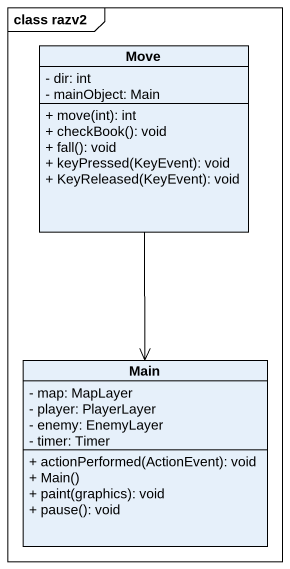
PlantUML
@startuml
mainframe class razv2
hide circle
hide empty members
skinparam classAttributeIconSize 0
class Move {
  - dir: int
  - mainObject: Main
  + move(int): int
  + checkBook(): void
  + fall(): void
  + keyPressed(KeyEvent): void
  + KeyReleased(KeyEvent): void
}
class Main {
  - map: MapLayer
  - player: PlayerLayer
  - enemy: EnemyLayer
  - timer: Timer
  + actionPerformed(ActionEvent): void
  + Main()
  + paint(graphics): void
  + pause(): void
}
Move --> Main
@enduml
